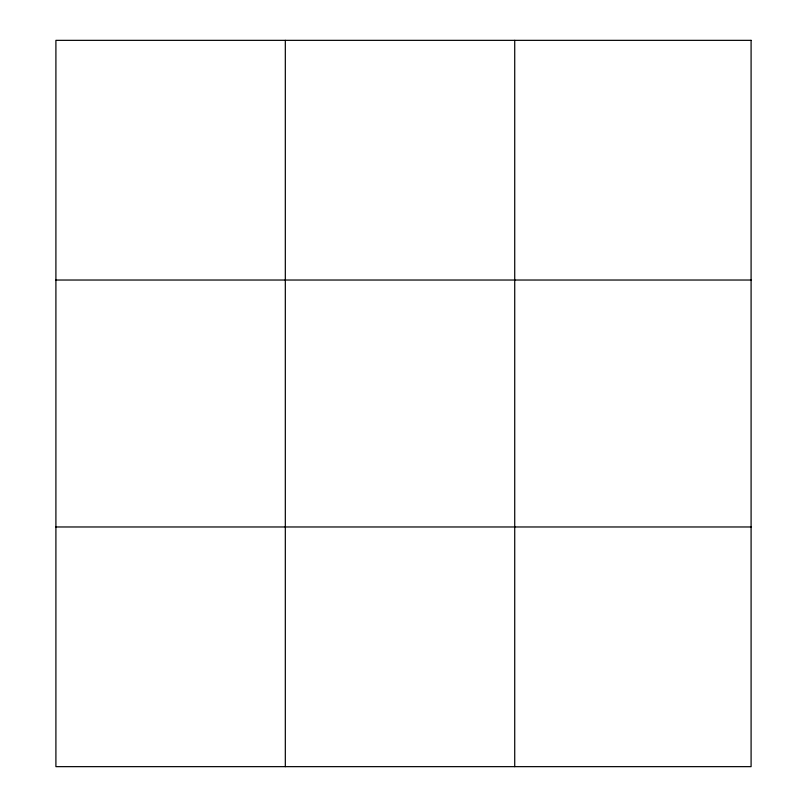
<?xml version="1.0" encoding="UTF-8"?>
<svg xmlns="http://www.w3.org/2000/svg" width="807" height="807" viewBox="0 0 807 807"><rect width="100%" height="100%" fill="white"/><g stroke="black" fill="none" stroke-linecap="round" stroke-linejoin="round"><path stroke-width="1.21" d="M285.315 766.65L285.315 40.35M514.725 766.65L514.725 40.35M55.905 280.029L751.095 280.029M55.905 526.971L751.095 526.971M751.095 40.35L751.095 766.65L55.905 766.65L55.905 40.35L751.095 40.35"/></g></svg>
